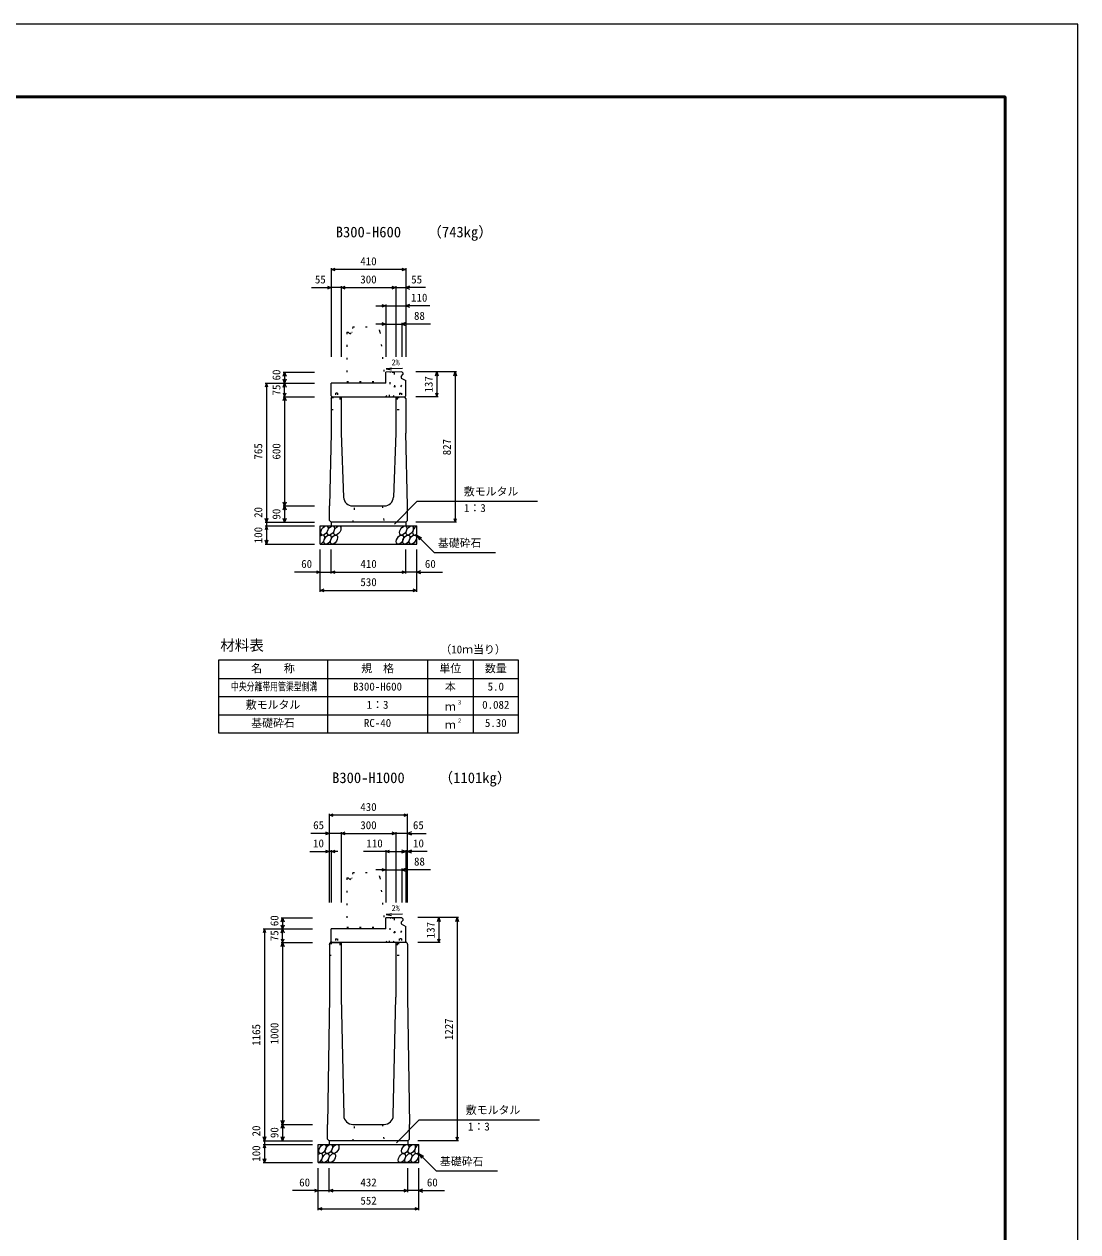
# Model space of a CAD drawing. Units: millimetres, scale not verified. Extents: x -12600 to 12600, y -5940 to 5940.
# Drawn here: x 6807 to 12600, y -699 to 5940 of the extents above; entities that cross this region are included whole.
import ezdxf
from ezdxf.enums import TextEntityAlignment as Align

# ---------------------------------------------------------------- set-up
doc = ezdxf.new("R2010")
doc.units = ezdxf.units.MM
doc.header["$LTSCALE"] = 40
doc.linetypes.add('DOTTED', pattern=[1.75, 0.25, -1.5])
for name, color, linetype, lineweight in [('0-0_DIM', 7, 'Continuous', 25), ('0-1_Defpoints', 5, 'Continuous', 25), ('0-2_HATCH', 6, 'Continuous', 25), ('0-3_HYO', 3, 'Continuous', 25), ('0-4_HYO2', 4, 'Continuous', 25), ('0-5_OUTLINE', 3, 'Continuous', 25), ('0-6_OUTLINE2', 4, 'DOTTED', 25), ('0-7_TXT', 7, 'Continuous', 25), ('0-8_WAKU', 3, 'Continuous', 25)]:
    doc.layers.add(name, color=color, linetype=linetype, lineweight=lineweight)
doc.styles.add('ＭＳ ゴシック', font='')
doc.styles.get('ＭＳ ゴシック').set_extended_font_data('MS Gothic')

msp = doc.modelspace()

# ---------------------------------------------------------------- linework, layer by layer
at = {"layer": '0-0_DIM'}
for p, q in [((8495, 4598.96), (8495, 4111.46)), ((8905, 4591.46), (8495, 4591.46)), ((8905, 4598.96), (8905, 4111.46)), ((8386.62, 4491.46), (8495, 4491.46)), ((8550, 4491.46), (8495, 4491.46)), ((8550, 4498.96), (8550, 4111.46)), ((8550, 4491.46), (8850, 4491.46)), ((8850, 4498.96), (8850, 4111.46)), ((8850, 4491.46), (8905, 4491.46)), ((9013.38, 4491.46), (8905, 4491.46)), ((8740, 4391.46), (8795, 4391.46)), ((8795, 4398.96), (8795, 4111.46)), ((8795, 4391.46), (8905, 4391.46)), ((9036.52, 4391.46), (8905, 4391.46)), ((8795, 4291.46), (8740, 4291.46)), ((8795, 4291.46), (8883, 4291.46)), ((8883, 4298.96), (8883, 4111.46)), ((9041.78, 4291.46), (8883, 4291.46)), ((8231.5, 4026.46), (8404, 4026.46)), ((8239, 4026.46), (8239, 3966.46)), ((9183.5, 4028.46), (8961, 4028.46)), ((9076, 4028.46), (9076, 3891.46)), ((9176, 4028.46), (9176, 3201.46)), ((8131.5, 3966.46), (8404, 3966.46)), ((8139, 3966.46), (8139, 3201.46)), ((8239, 3891.46), (8239, 3966.46)), ((8231.5, 3891.46), (8404, 3891.46)), ((8239, 3891.46), (8239, 3291.46)), ((9083.5, 3891.46), (8961, 3891.46)), ((8231.5, 3291.46), (8404, 3291.46)), ((8239, 3291.46), (8239, 3201.46)), ((8842.11, 3190.65), (8968.34, 3316.89)), ((8968.34, 3316.89), (9629.81, 3316.89)), ((8131.5, 3201.46), (8404, 3201.46)), ((8139, 3201.46), (8139, 3181.46)), ((9183.5, 3201.46), (8961, 3201.46)), ((8131.5, 3181.46), (8404, 3181.46)), ((8139, 3181.46), (8139, 3081.46)), ((8965, 3131.46), (9060.76, 3035.71)), ((8965, 3131.46), (8990.98, 3116.46)), ((8965, 3131.46), (8980, 3105.48)), ((8131.5, 3081.46), (8404, 3081.46)), ((8435, 2820.1), (8435, 3051.46)), ((8495, 2920.1), (8495, 3051.46)), ((8905, 2920.1), (8905, 3051.46)), ((8965, 2820.1), (8965, 3051.46)), ((9060.76, 3035.71), (9398.31, 3035.71)), ((8435, 2927.6), (8293.21, 2927.6)), ((8435, 2927.6), (8495, 2927.6)), ((8495, 2927.6), (8905, 2927.6)), ((8965, 2927.6), (8905, 2927.6)), ((8965, 2927.6), (9106.79, 2927.6)), ((8435, 2827.6), (8965, 2827.6)), ((8485, 1111.46), (8485, 1598.96)), ((8915, 1111.46), (8915, 1598.96)), ((8915, 1591.46), (8485, 1591.46)), ((8485, 1491.46), (8383.02, 1491.46)), ((8550, 1491.46), (8485, 1491.46)), ((8550, 1498.96), (8550, 1111.46)), ((8550, 1491.46), (8850, 1491.46)), ((8850, 1498.96), (8850, 1111.46)), ((8915, 1491.46), (8850, 1491.46)), ((8915, 1491.46), (9016.98, 1491.46)), ((8495, 1398.96), (8495, 1111.46)), ((8795, 1398.96), (8795, 1111.46)), ((8905, 1398.96), (8905, 1111.46)), ((8376.62, 1391.46), (8485, 1391.46)), ((8495, 1391.46), (8485, 1391.46)), ((8531.3, 1391.46), (8495, 1391.46)), ((8795, 1391.46), (8673.07, 1391.46)), ((8795, 1391.46), (8905, 1391.46)), ((8905, 1391.46), (8915, 1391.46)), ((9023.38, 1391.46), (8915, 1391.46)), ((8795, 1291.46), (8740, 1291.46)), ((8795, 1291.46), (8883, 1291.46)), ((8883, 1298.96), (8883, 1111.46)), ((9041.78, 1291.46), (8883, 1291.46)), ((8220.5, 1026.46), (8393, 1026.46)), ((8228, 1026.46), (8228, 966.46)), ((9194.5, 1028.46), (8972, 1028.46)), ((9087, 1028.46), (9087, 891.46)), ((9187, 1028.46), (9187, -198.54)), ((8120.5, 966.46), (8393, 966.46)), ((8128, 966.46), (8128, -198.54)), ((8228, 891.46), (8228, 966.46)), ((8220.5, 891.46), (8393, 891.46)), ((8228, 891.46), (8228, -108.54)), ((9094.5, 891.46), (8972, 891.46)), ((8220.5, -108.54), (8393, -108.54)), ((8228, -108.54), (8228, -198.54)), ((8853.11, -209.35), (8979.34, -83.11)), ((8979.34, -83.11), (9640.81, -83.11)), ((8120.5, -198.54), (8393, -198.54)), ((8128, -198.54), (8128, -218.54)), ((9194.5, -198.54), (8972, -198.54)), ((8120.5, -218.54), (8393, -218.54)), ((8128, -218.54), (8128, -318.54)), ((8120.5, -318.54), (8393, -318.54)), ((8976, -268.54), (9071.76, -364.29)), ((8976, -268.54), (9001.98, -283.54)), ((8976, -268.54), (8991, -294.52)), ((8424, -579.9), (8424, -348.54)), ((8484, -479.9), (8484, -348.54)), ((8916, -479.9), (8916, -348.54)), ((8976, -579.9), (8976, -348.54)), ((9071.76, -364.29), (9409.31, -364.29)), ((8424, -472.4), (8282.21, -472.4)), ((8424, -472.4), (8484, -472.4)), ((8484, -472.4), (8916, -472.4)), ((8976, -472.4), (8916, -472.4)), ((8976, -472.4), (9117.79, -472.4)), ((8424, -572.4), (8976, -572.4))]:
    msp.add_line(p, q, dxfattribs=at)
for points in [[(8516.14, 4583.77), (8495, 4591.46), (8516.14, 4599.16)], [(8883.86, 4599.16), (8905, 4591.46), (8883.86, 4583.77)], [(8473.86, 4499.16), (8495, 4491.46), (8473.86, 4483.77)], [(8571.14, 4483.77), (8550, 4491.46), (8571.14, 4499.16)], [(8828.86, 4499.16), (8850, 4491.46), (8828.86, 4483.77)], [(8926.14, 4499.16), (8905, 4491.46), (8926.14, 4483.77)], [(8773.86, 4399.16), (8795, 4391.46), (8773.86, 4383.77)], [(8926.14, 4399.16), (8905, 4391.46), (8926.14, 4383.77)], [(8773.86, 4299.16), (8795, 4291.46), (8773.86, 4283.77)], [(8904.14, 4299.16), (8883, 4291.46), (8904.14, 4283.77)], [(8231.3, 4005.32), (8239, 4026.46), (8246.7, 4005.32)], [(8246.7, 3987.61), (8239, 3966.46), (8231.3, 3987.61)], [(9068.3, 4007.32), (9076, 4028.46), (9083.7, 4007.32)], [(9168.3, 4007.32), (9176, 4028.46), (9183.7, 4007.32)], [(8146.7, 3945.32), (8139, 3966.46), (8131.3, 3945.32)], [(8231.3, 3945.32), (8239, 3966.46), (8246.7, 3945.32)], [(8231.3, 3912.61), (8239, 3891.46), (8246.7, 3912.61)], [(8231.3, 3870.32), (8239, 3891.46), (8246.7, 3870.32)], [(9068.3, 3912.61), (9076, 3891.46), (9083.7, 3912.61)], [(8246.7, 3312.61), (8239, 3291.46), (8231.3, 3312.61)], [(8231.3, 3270.32), (8239, 3291.46), (8246.7, 3270.32)], [(8146.7, 3222.61), (8139, 3201.46), (8131.3, 3222.61)], [(8246.7, 3222.61), (8239, 3201.46), (8231.3, 3222.61)], [(9168.3, 3222.61), (9176, 3201.46), (9183.7, 3222.61)], [(8146.7, 3160.32), (8139, 3181.46), (8131.3, 3160.32)], [(8146.7, 3102.61), (8139, 3081.46), (8131.3, 3102.61)], [(8413.86, 2935.29), (8435, 2927.6), (8413.86, 2919.9)], [(8516.14, 2919.9), (8495, 2927.6), (8516.14, 2935.29)], [(8883.86, 2935.29), (8905, 2927.6), (8883.86, 2919.9)], [(8986.14, 2935.29), (8965, 2927.6), (8986.14, 2919.9)], [(8456.14, 2819.9), (8435, 2827.6), (8456.14, 2835.29)], [(8943.86, 2835.29), (8965, 2827.6), (8943.86, 2819.9)], [(8506.14, 1583.77), (8485, 1591.46), (8506.14, 1599.16)], [(8893.86, 1599.16), (8915, 1591.46), (8893.86, 1583.77)], [(8463.86, 1499.16), (8485, 1491.46), (8463.86, 1483.77)], [(8571.14, 1483.77), (8550, 1491.46), (8571.14, 1499.16)], [(8828.86, 1499.16), (8850, 1491.46), (8828.86, 1483.77)], [(8936.14, 1499.16), (8915, 1491.46), (8936.14, 1483.77)], [(8463.86, 1399.16), (8485, 1391.46), (8463.86, 1383.77)], [(8516.14, 1383.77), (8495, 1391.46), (8516.14, 1399.16)], [(8816.14, 1383.77), (8795, 1391.46), (8816.14, 1399.16)], [(8883.86, 1383.77), (8905, 1391.46), (8883.86, 1399.16)], [(8936.14, 1399.16), (8915, 1391.46), (8936.14, 1383.77)], [(8773.86, 1299.16), (8795, 1291.46), (8773.86, 1283.77)], [(8904.14, 1299.16), (8883, 1291.46), (8904.14, 1283.77)], [(8220.3, 1005.32), (8228, 1026.46), (8235.7, 1005.32)], [(9079.3, 1007.32), (9087, 1028.46), (9094.7, 1007.32)], [(9179.3, 1007.32), (9187, 1028.46), (9194.7, 1007.32)], [(8135.7, 945.32), (8128, 966.46), (8120.3, 945.32)], [(8235.7, 987.61), (8228, 966.46), (8220.3, 987.61)], [(8220.3, 945.32), (8228, 966.46), (8235.7, 945.32)], [(8220.3, 912.61), (8228, 891.46), (8235.7, 912.61)], [(8220.3, 870.32), (8228, 891.46), (8235.7, 870.32)], [(9079.3, 912.61), (9087, 891.46), (9094.7, 912.61)], [(8235.7, -87.39), (8228, -108.54), (8220.3, -87.39)], [(8220.3, -129.68), (8228, -108.54), (8235.7, -129.68)], [(8135.7, -177.39), (8128, -198.54), (8120.3, -177.39)], [(8235.7, -177.39), (8228, -198.54), (8220.3, -177.39)], [(9179.3, -177.39), (9187, -198.54), (9194.7, -177.39)], [(8135.7, -239.68), (8128, -218.54), (8120.3, -239.68)], [(8135.7, -297.39), (8128, -318.54), (8120.3, -297.39)], [(8402.86, -464.71), (8424, -472.4), (8402.86, -480.1)], [(8505.14, -480.1), (8484, -472.4), (8505.14, -464.71)], [(8894.86, -464.71), (8916, -472.4), (8894.86, -480.1)], [(8997.14, -464.71), (8976, -472.4), (8997.14, -480.1)], [(8445.14, -580.1), (8424, -572.4), (8445.14, -564.71)], [(8954.86, -564.71), (8976, -572.4), (8954.86, -580.1)]]:
    msp.add_lwpolyline(points, dxfattribs=at)
at = {"layer": '0-1_Defpoints'}
msp.add_lwpolyline([(-4200, -5940), (12600, -5940), (12600, 5940), (-4200, 5940)], close=True, dxfattribs=at)
at = {"layer": '0-2_HATCH'}
for centre, start_param, end_param in [((8439.3, 3106.46), 3.7419964, 7.318141), ((8962, 3156.46), 0.6666252, 4.1103269), ((8973, -243.54), 0.6666252, 4.1103269), ((8428.3, -293.54), 3.7419964, 7.318141)]:
    msp.add_ellipse(centre, major_axis=(14.54, 23.54), ratio=0.5792, start_param=start_param, end_param=end_param, dxfattribs=at)
for centre in [(8457.89, 3156.46), (8474.77, 3106.46), (8493.37, 3156.46), (8510.25, 3106.46), (8528.84, 3156.46), (8872.45, 3106.46), (8891.05, 3156.46), (8907.93, 3106.46), (8926.52, 3156.46), (8943.41, 3106.46), (8446.89, -243.54), (8463.77, -293.54), (8482.37, -243.54), (8499.25, -293.54), (8517.84, -243.54), (8883.45, -293.54), (8902.05, -243.54), (8918.93, -293.54), (8937.52, -243.54), (8954.41, -293.54)]:
    msp.add_ellipse(centre, major_axis=(14.54, 23.54), ratio=0.5792, dxfattribs=at)
at = {"layer": '0-3_HYO'}
for p, q in [((8475, 2443.36), (8475, 2043.36)), ((9025, 2443.36), (9025, 2043.36)), ((9275, 2443.36), (9275, 2043.36)), ((7875, 2343.36), (9525, 2343.36))]:
    msp.add_line(p, q, dxfattribs=at)
msp.add_lwpolyline([(7875, 2043.36), (9525, 2043.36), (9525, 2443.36), (7875, 2443.36)], close=True, dxfattribs=at)
at = {"layer": '0-4_HYO2'}
for p, q in [((7875, 2243.36), (9525, 2243.36)), ((7875, 2143.36), (9525, 2143.36))]:
    msp.add_line(p, q, dxfattribs=at)
at = {"layer": '0-5_OUTLINE', "linetype": 'DOTTED'}
for p, q in [((8613, 4276.46), (8610, 4246.46)), ((8613, 4276.46), (8732.85, 4276.46)), ((8762.7, 4249.45), (8790, 3976.46)), ((8580, 4246.46), (8580, 3976.46)), ((8580, 3976.46), (8790, 3976.46)), ((8613, 1276.46), (8610, 1246.46)), ((8613, 1276.46), (8732.85, 1276.46)), ((8580, 1246.46), (8580, 976.46)), ((8762.7, 1249.45), (8790, 976.46)), ((8580, 976.46), (8790, 976.46))]:
    msp.add_line(p, q, dxfattribs=at)
at = {"layer": '0-5_OUTLINE'}
for p, q in [((8883.14, 4028.14), (8795, 4026.46)), ((8795, 3966.46), (8795, 4026.46)), ((8880, 4003.46), (8889, 4013.46)), ((8880, 4003.46), (8880, 3993.46)), ((8880, 3993.46), (8905, 3980.46)), ((8883.14, 4028.14), (8889, 4022.4)), ((8889, 4022.4), (8889, 4013.46)), ((8495, 3897.46), (8495, 3966.46)), ((8795, 3966.46), (8495, 3966.46)), ((8905, 3897.46), (8905, 3980.46)), ((8495, 3897.46), (8501, 3891.46)), ((8495, 3881.46), (8501, 3891.46)), ((8495, 3881.46), (8495, 3691.46)), ((8501, 3891.46), (8899, 3891.46)), ((8550, 3891.46), (8550, 3691.46)), ((8850, 3891.46), (8850, 3691.46)), ((8899, 3891.46), (8905, 3897.46)), ((8905, 3881.46), (8899, 3891.46)), ((8905, 3881.46), (8905, 3691.46)), ((8495, 3691.46), (8485, 3291.46)), ((8550, 3691.46), (8563.2, 3339.59)), ((8850, 3691.46), (8836.8, 3339.59)), ((8915, 3291.46), (8905, 3691.46)), ((8485, 3211.46), (8485, 3291.46)), ((8613.16, 3291.46), (8786.84, 3291.46)), ((8915, 3211.46), (8915, 3291.46)), ((8495, 3201.46), (8485, 3211.46)), ((8905, 3201.46), (8495, 3201.46)), ((8495, 3201.46), (8495, 3181.46)), ((8905, 3201.46), (8915, 3211.46)), ((8905, 3201.46), (8905, 3181.46)), ((8435, 3181.46), (8965, 3181.46)), ((8435, 3081.46), (8435, 3181.46)), ((8965, 3081.46), (8965, 3181.46)), ((8435, 3081.46), (8965, 3081.46)), ((8883.14, 1028.14), (8795, 1026.46)), ((8795, 966.46), (8795, 1026.46)), ((8880, 1003.46), (8889, 1013.46)), ((8880, 1003.46), (8880, 993.46)), ((8883.14, 1028.14), (8889, 1022.4)), ((8889, 1022.4), (8889, 1013.46)), ((8495, 897.46), (8495, 966.46)), ((8795, 966.46), (8495, 966.46)), ((8880, 993.46), (8905, 980.46)), ((8905, 897.46), (8905, 980.46)), ((8485, 881.46), (8490, 891.46)), ((8485, 881.46), (8485, 591.46)), ((8910, 891.46), (8490, 891.46)), ((8491, 891.46), (8550, 891.46)), ((8495, 897.46), (8501, 891.46)), ((8550, 891.46), (8550, 591.46)), ((8850, 891.46), (8850, 591.46)), ((8909, 891.46), (8850, 891.46)), ((8899, 891.46), (8905, 897.46)), ((8910, 891.46), (8915, 881.46)), ((8915, 881.46), (8915, 591.46)), ((8485, 591.46), (8475, -108.54)), ((8550, 591.46), (8563.95, -59.61)), ((8836.05, -59.61), (8850, 591.46)), ((8915, 591.46), (8925, -108.54)), ((8475, -189.54), (8475, -108.54)), ((8613.94, -108.54), (8786.06, -108.54)), ((8925, -189.54), (8925, -108.54)), ((8484, -198.54), (8475, -189.54)), ((8916, -198.54), (8484, -198.54)), ((8484, -198.54), (8484, -218.54)), ((8916, -198.54), (8925, -189.54)), ((8916, -198.54), (8916, -218.54)), ((8424, -218.54), (8976, -218.54)), ((8424, -318.54), (8424, -218.54)), ((8976, -318.54), (8976, -218.54)), ((8424, -318.54), (8976, -318.54))]:
    msp.add_line(p, q, dxfattribs=at)
at = {"layer": '0-5_OUTLINE', "linetype": 'DOTTED'}
for points in [[(8580, 4246.46), (8588, 4246.46), (8598, 4236.46), (8608, 4246.46), (8610, 4246.46)], [(8580, 1246.46), (8588, 1246.46), (8598, 1236.46), (8608, 1246.46), (8610, 1246.46)]]:
    msp.add_lwpolyline(points, dxfattribs=at)
for centre in [(8732.85, 4246.46), (8732.85, 1246.46)]:
    msp.add_arc(centre, 30, 5.71059, 90, dxfattribs=at)
at = {"layer": '0-5_OUTLINE'}
for centre, start, end in [((8613.16, 3341.46), 182.14759, 270), ((8786.84, 3341.46), 270, 357.85241), ((8613.94, -58.54), 181.22758, 270), ((8786.06, -58.54), 270, 358.77242)]:
    msp.add_arc(centre, 50, start, end, dxfattribs=at)
at = {"layer": '0-6_OUTLINE2'}
for p, q in [((8793.61, 3891.46), (8882.78, 3992.02)), ((8815.6, 3891.46), (8822.11, 4024.37)), ((8822.11, 4024.37), (8819.32, 4026.93)), ((8840.28, 4024.59), (8822.11, 4024.37)), ((8840.28, 4024.56), (8842.88, 4027.38)), ((8840.28, 4024.56), (8846.8, 3891.46)), ((8835.15, 3891.46), (8903.79, 3981.09)), ((8498.3, 3886.96), (8542, 3886.96)), ((8529.75, 3911.96), (8517.75, 3911.96)), ((8517.75, 3911.96), (8517.75, 3886.96)), ((8529.75, 3911.96), (8529.75, 3886.96)), ((8542, 3886.96), (8542, 3821.46)), ((8858, 3886.96), (8858, 3821.46)), ((8858, 3886.96), (8901.7, 3886.96)), ((8870.25, 3911.96), (8882.25, 3911.96)), ((8870.25, 3911.96), (8870.25, 3886.96)), ((8882.25, 3911.96), (8882.25, 3886.96)), ((8495, 3821.46), (8542, 3821.46)), ((8858, 3821.46), (8905, 3821.46)), ((8615, 3201.46), (8625, 3291.46)), ((8775, 3291.46), (8785, 3201.46)), ((8815.6, 891.46), (8822.11, 1024.37)), ((8822.11, 1024.37), (8819.32, 1026.93)), ((8840.28, 1024.59), (8822.11, 1024.37)), ((8840.28, 1024.56), (8842.88, 1027.38)), ((8840.28, 1024.56), (8846.8, 891.46)), ((8793.61, 891.46), (8882.78, 992.02)), ((8835.15, 891.46), (8903.79, 981.09)), ((8487.75, 886.96), (8542, 886.96)), ((8518.5, 911.96), (8530.5, 911.96)), ((8518.5, 911.96), (8518.5, 886.96)), ((8530.5, 911.96), (8530.5, 886.96)), ((8542, 886.96), (8542, 821.46)), ((8858, 886.96), (8858, 821.46)), ((8858, 886.96), (8912.25, 886.96)), ((8881.5, 911.96), (8869.5, 911.96)), ((8869.5, 911.96), (8869.5, 886.96)), ((8881.5, 911.96), (8881.5, 886.96)), ((8485, 821.46), (8542, 821.46)), ((8858, 821.46), (8915, 821.46)), ((8615.09, -198.54), (8625.09, -108.54)), ((8775.09, -108.54), (8785.09, -198.54))]:
    msp.add_line(p, q, dxfattribs=at)
at = {"layer": '0-7_TXT'}
for p, q in [((8797.06, 4044.97), (8826.7, 4040.33)), ((8797.06, 1044.97), (8826.7, 1040.33))]:
    msp.add_line(p, q, dxfattribs=at)
for points in [[(8887.48, 4046.7), (8797.06, 4044.97), (8826.5, 4050.74)], [(8887.48, 1046.7), (8797.06, 1044.97), (8826.5, 1050.74)]]:
    msp.add_lwpolyline(points, dxfattribs=at)
at = {"layer": '0-8_WAKU', "lineweight": 50}
msp.add_lwpolyline([(-3800, -5540), (12200, -5540), (12200, 5540), (-3800, 5540)], close=True, dxfattribs=at)

# ---------------------------------------------------------------- texts
at = {"layer": '0-0_DIM', "style": 'ＭＳ ゴシック'}
for s, p in [('410', (8655, 4601.46)), ('55', (8405.16, 4501.46)), ('300', (8655, 4501.46)), ('55', (8934.84, 4501.46)), ('110', (8934.02, 4401.46)), ('88', (8950.19, 4301.46)), ('敷モルタル', (9223.94, 3335.62)), ('1：3', (9224.94, 3244.93)), ('基礎砕石', (9081.32, 3052.88)), ('60', (8330, 2937.6)), ('410', (8655.53, 2937.6)), ('60', (9010, 2937.6)), ('530', (8655.53, 2837.6)), ('430', (8655, 1601.46)), ('65', (8395.68, 1501.46)), ('300', (8655, 1501.46)), ('65', (8944.32, 1501.46)), ('10', (8395.16, 1401.46)), ('110', (8688.51, 1401.46)), ('10', (8944.84, 1401.46)), ('88', (8950.19, 1301.46)), ('敷モルタル', (9234.94, -64.38)), ('1：3', (9246.94, -155.07)), ('基礎砕石', (9092.32, -347.12)), ('60', (8319, -462.4)), ('432', (8655.53, -462.4)), ('60', (9021, -462.4)), ('552', (8655.53, -562.4))]:
    msp.add_text(s, height=43.99, dxfattribs=at).set_placement(p, align=Align.BOTTOM_LEFT)
for s, p in [('60', (8229, 3981.46)), ('137', (9066, 3914.96)), ('75', (8229, 3898.96)), ('827', (9166, 3569.96)), ('765', (8129, 3546.46)), ('600', (8229, 3546.46)), ('20', (8129, 3225.78)), ('90', (8229, 3216.46)), ('100', (8129, 3086.46)), ('60', (8218, 981.46)), ('137', (9077, 914.96)), ('75', (8218, 898.96)), ('1227', (9177, 354.96)), ('1165', (8118, 323.96)), ('1000', (8218, 331.46)), ('20', (8118, -174.22)), ('90', (8218, -183.54)), ('100', (8118, -313.54))]:
    msp.add_text(s, height=43.99, rotation=90, dxfattribs=at).set_placement(p, align=Align.BOTTOM_LEFT)
at = {"layer": '0-7_TXT', "style": 'ＭＳ ゴシック'}
for s, height, p in [('B300-H600', 58.65, (8520, 4750.44)), ('（743kg）', 58.65, (9023.7, 4750.44)), ('2%', 32.99, (8826.63, 4054.31)), ('材料表', 58.65, (7885, 2478.36)), ('（10ｍ当り）', 43.99, (9095, 2467.36)), ('名\u3000\u3000称', 43.99, (8055, 2363.36)), ('規\u3000格', 43.99, (8660, 2363.36)), ('単位', 43.99, (9090, 2363.36)), ('数量', 43.99, (9340, 2363.36)), ('本', 43.99, (9120, 2263.36)), ('B300-H600', 43.99, (8615, 2263.36)), ('5.0', 43.99, (9355, 2263.36)), ('敷モルタル', 43.99, (8025, 2163.36)), ('1：3', 43.99, (8690, 2163.36)), ('ｍ', 43.99, (9120, 2153.36)), ('３', 21.99, (9185.54, 2193.73)), ('0.082', 43.99, (9325, 2163.36)), ('基礎砕石', 43.99, (8055, 2063.36)), ('RC-40', 43.99, (8675, 2063.36)), ('ｍ', 43.99, (9120, 2053.36)), ('２', 21.99, (9185.54, 2093.73)), ('5.30', 43.99, (9340, 2063.36)), ('B300-H1000', 58.65, (8500, 1750.44)), ('（1101kg）', 58.65, (9085.88, 1750.44)), ('2%', 32.99, (8826.63, 1054.31))]:
    msp.add_text(s, height=height, dxfattribs=at).set_placement(p, align=Align.BOTTOM_LEFT)
at = {"layer": '0-7_TXT', "style": 'ＭＳ ゴシック', "width": 0.7}
msp.add_text('中央分離帯用管渠型側溝', height=43.99, dxfattribs=at).set_placement((7944, 2263.36), align=Align.BOTTOM_LEFT)

doc.saveas('drawing.dxf')
